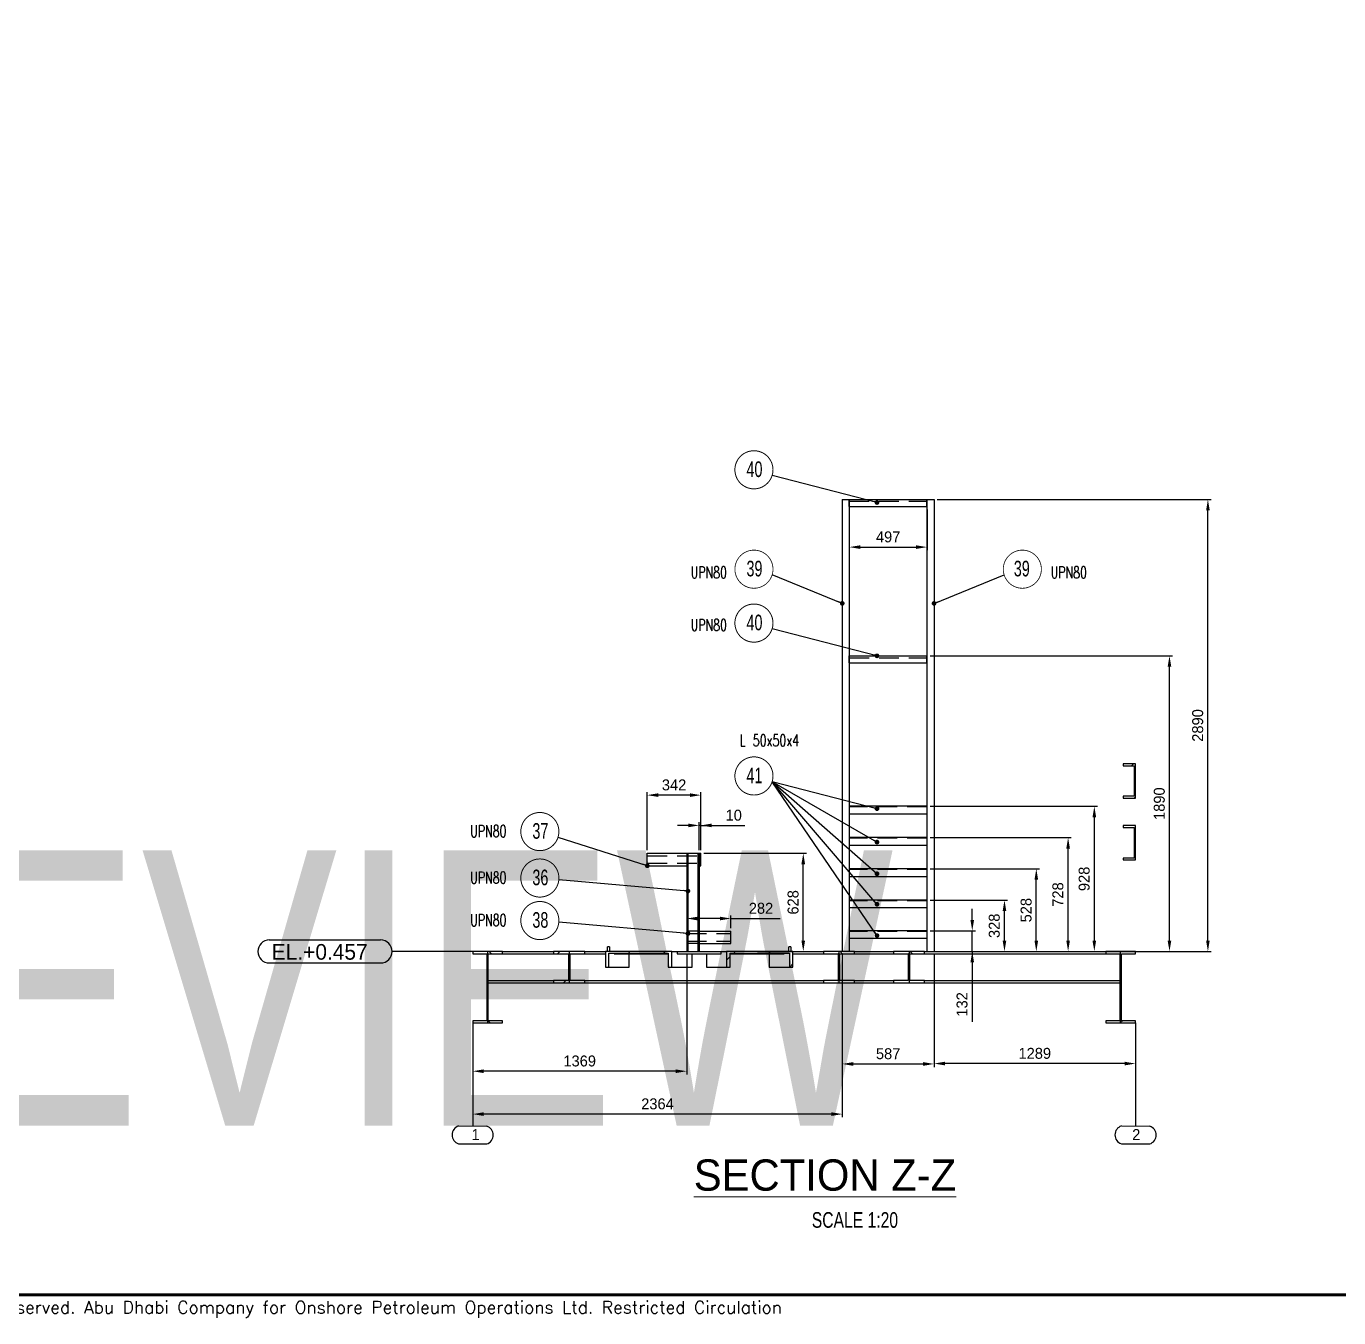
# Model space of a CAD drawing. Header units: millimetres. Extents: x 0 to 16187, y -20471 to 6290.
# Drawn here: x 3170.9 to 3590.7, y 3874.1 to 4286.9 of the extents above; entities that cross this region are included whole.
import ezdxf
from ezdxf.enums import TextEntityAlignment as Align

# ---------------------------------------------------------------- set-up
doc = ezdxf.new("R2018")
doc.units = ezdxf.units.MM
doc.header["$PDSIZE"] = -1
doc.linetypes.add('DASHED2', pattern=[9.525, 6.35, -3.175])
doc.linetypes.add('HIDDEN', pattern=[9.525, 6.35, -3.175])
doc.layers.add('BORDER1', color=3, linetype='Continuous')
doc.layers.add('BORDER2', color=7, linetype='Continuous')
doc.styles.add('MtXpl_txt_shx', font='txt.shx', dxfattribs={"height": 0.2})
doc.styles.add('ROMANC', font='ROMANC', dxfattribs={"height": 5})
doc.styles.add('ROMAND-1', font='ic-romand.shx')
doc.styles.add('ROMANS', font='ROMANS.shx', dxfattribs={"width": 0.8})
doc.styles.add('ROMANT', font='ROMANT', dxfattribs={"height": 4})
doc.styles.add('SLDTEXTSTYLE0', font='TXT', dxfattribs={"width": 0.75})
doc.styles.add('SLDTEXTSTYLE2', font='TXT', dxfattribs={"width": 0.686449})
doc.dimstyles.new('AM_ISO', dxfattribs={"dimtxt": 3.5, "dimasz": 3.5, "dimexe": 1, "dimexo": 1, "dimgap": 1.5, "dimtad": 1, "dimdsep": 46, "dimtxsty": 'Standard', "dimcen": 0, "dimclrd": 1, "dimclre": 1, "dimclrt": 1, "dimadec": 0, "dimazin": 2, "dimtp": 0.1, "dimtm": 0.1, "dimtfac": 0.71, "dimtdec": 3, "dimtmove": 0, "dimatfit": 3, "dimfxl": 1, "dimlwd": -1, "dimlwe": -1, "dimarcsym": 1})
doc.dimstyles.new('AM_ISO$7', dxfattribs={"dimtxt": 3.5, "dimasz": 3.5, "dimexe": 1, "dimexo": 1, "dimgap": 1.5, "dimtad": 1, "dimtoh": 1, "dimdsep": 46, "dimtxsty": 'Standard', "dimcen": 0, "dimclrd": 1, "dimclre": 1, "dimclrt": 1, "dimadec": 0, "dimazin": 2, "dimtp": 0.1, "dimtm": 0.1, "dimtfac": 0.71, "dimtdec": 3, "dimtmove": 0, "dimatfit": 3, "dimfxl": 1, "dimlwd": -1, "dimlwe": -1, "dimarcsym": 1})
pattern_1 = [(45, (2460.268, 213.78), (-5.61266, 5.61266), [])]
pattern_2 = [(135, (2460.268, 213.78), (-5.61266, -5.61266), [])]

# ---------------------------------------------------------------- blocks, each defined once
blk = doc.blocks.new('*D2336')
at = {"color": 1, "linetype": 'ByBlock'}
for p, q in [((3387.64, 4022.59), (3420.42, 4022.59)), ((3419.42, 3994.69), (3419.42, 4019.09)), ((3404.78, 3991.19), (3420.42, 3991.19))]:
    blk.add_line(p, q, dxfattribs=at)
at = {"color": 1}
for points in [[(3420, 4019.09), (3418.83, 4019.09), (3419.42, 4022.59)], [(3418.83, 3994.69), (3420, 3994.69), (3419.42, 3991.19)]]:
    blk.add_solid(points, dxfattribs=at)
at = {"layer": 'Defpoints', "color": 0}
for p in [(3386.64, 4022.59), (3419.42, 4022.59), (3403.78, 3991.19)]:
    blk.add_point(p, dxfattribs=at)
at = {"color": 1, "insert": (3416.17, 4006.89), "char_height": 3.5, "attachment_point": 5, "rotation": 90}
blk.add_mtext('628', dxfattribs=at)
blk = doc.blocks.new('*D2337')
at = {"color": 1, "linetype": 'ByBlock'}
for p, q in [((3369.54, 4023.59), (3369.54, 4042.16)), ((3383.14, 4041.16), (3373.04, 4041.16)), ((3386.64, 4023.59), (3386.64, 4042.16))]:
    blk.add_line(p, q, dxfattribs=at)
at = {"color": 1}
for points in [[(3373.04, 4041.75), (3373.04, 4040.58), (3369.54, 4041.16)], [(3383.14, 4040.58), (3383.14, 4041.75), (3386.64, 4041.16)]]:
    blk.add_solid(points, dxfattribs=at)
at = {"layer": 'Defpoints', "color": 0}
for p in [(3369.54, 4041.16), (3369.54, 4022.59), (3386.64, 4022.59)]:
    blk.add_point(p, dxfattribs=at)
at = {"color": 1, "insert": (3378.09, 4044.41), "char_height": 3.5, "attachment_point": 5}
blk.add_mtext('342', dxfattribs=at)
blk = doc.blocks.new('*D2338')
at = {"color": 1, "linetype": 'ByBlock'}
for p, q in [((3382.64, 4031.48), (3379.14, 4031.48)), ((3386.14, 4023.59), (3386.14, 4032.48)), ((3386.64, 4031.48), (3386.14, 4031.48)), ((3386.64, 4023.59), (3386.64, 4032.48)), ((3386.64, 4031.48), (3400.72, 4031.48)), ((3390.14, 4031.48), (3393.64, 4031.48))]:
    blk.add_line(p, q, dxfattribs=at)
at = {"color": 1}
for points in [[(3382.64, 4030.9), (3382.64, 4032.07), (3386.14, 4031.48)], [(3390.14, 4032.07), (3390.14, 4030.9), (3386.64, 4031.48)]]:
    blk.add_solid(points, dxfattribs=at)
at = {"layer": 'Defpoints', "color": 0}
for p in [(3386.14, 4031.48), (3386.14, 4022.59), (3386.64, 4022.59)]:
    blk.add_point(p, dxfattribs=at)
at = {"color": 1, "insert": (3397.18, 4034.73), "char_height": 3.5, "attachment_point": 5}
blk.add_mtext('10', dxfattribs=at)
blk = doc.blocks.new('*D2339')
at = {"color": 1, "linetype": 'ByBlock'}
for p, q in [((3382.14, 4002.72), (3382.14, 4002.72)), ((3392.74, 4001.72), (3385.64, 4001.72)), ((3396.24, 3998.69), (3396.24, 4002.72)), ((3396.24, 4001.72), (3412.07, 4001.72))]:
    blk.add_line(p, q, dxfattribs=at)
at = {"color": 1}
for points in [[(3385.64, 4002.3), (3385.64, 4001.13), (3382.14, 4001.72)], [(3392.74, 4001.13), (3392.74, 4002.3), (3396.24, 4001.72)]]:
    blk.add_solid(points, dxfattribs=at)
at = {"layer": 'Defpoints', "color": 0}
for p in [(3382.14, 4001.72), (3382.14, 4001.72), (3396.24, 3997.69)]:
    blk.add_point(p, dxfattribs=at)
at = {"color": 1, "insert": (3405.9, 4004.97), "char_height": 3.5, "attachment_point": 5}
blk.add_mtext('282', dxfattribs=at)
blk = doc.blocks.new('*D2341')
at = {"color": 1, "linetype": 'ByBlock'}
for p, q in [((3462.24, 4135.69), (3549.83, 4135.69)), ((3548.83, 3994.69), (3548.83, 4132.19)), ((3526.69, 3991.19), (3549.83, 3991.19))]:
    blk.add_line(p, q, dxfattribs=at)
at = {"color": 1}
for points in [[(3549.41, 4132.19), (3548.25, 4132.19), (3548.83, 4135.69)], [(3548.25, 3994.69), (3549.41, 3994.69), (3548.83, 3991.19)]]:
    blk.add_solid(points, dxfattribs=at)
at = {"layer": 'Defpoints', "color": 0}
for p in [(3461.24, 4135.69), (3548.83, 4135.69), (3525.69, 3991.19)]:
    blk.add_point(p, dxfattribs=at)
at = {"color": 1, "insert": (3545.58, 4063.44), "char_height": 3.5, "attachment_point": 5, "rotation": 90}
blk.add_mtext('2890', dxfattribs=at)
blk = doc.blocks.new('*D2342')
at = {"color": 1, "linetype": 'ByBlock'}
for p, q in [((3382.14, 3990.19), (3382.14, 3951.91)), ((3313.69, 3967.34), (3313.69, 3951.91)), ((3378.64, 3952.91), (3317.19, 3952.91))]:
    blk.add_line(p, q, dxfattribs=at)
at = {"color": 1}
for points in [[(3317.19, 3953.49), (3317.19, 3952.33), (3313.69, 3952.91)], [(3378.64, 3952.33), (3378.64, 3953.49), (3382.14, 3952.91)]]:
    blk.add_solid(points, dxfattribs=at)
at = {"layer": 'Defpoints', "color": 0}
for p in [(3382.14, 3991.19), (3313.69, 3968.34), (3313.69, 3952.91)]:
    blk.add_point(p, dxfattribs=at)
at = {"color": 1, "insert": (3347.91, 3956.16), "char_height": 3.5, "attachment_point": 5}
blk.add_mtext('1369', dxfattribs=at)
blk = doc.blocks.new('*D2343')
at = {"color": 1, "linetype": 'ByBlock'}
for p, q in [((3461.24, 3990.19), (3461.24, 3954.35)), ((3525.69, 3967.34), (3525.69, 3954.35)), ((3522.19, 3955.35), (3464.74, 3955.35))]:
    blk.add_line(p, q, dxfattribs=at)
at = {"color": 1}
for points in [[(3464.74, 3955.94), (3464.74, 3954.77), (3461.24, 3955.35)], [(3522.19, 3954.77), (3522.19, 3955.94), (3525.69, 3955.35)]]:
    blk.add_solid(points, dxfattribs=at)
at = {"layer": 'Defpoints', "color": 0}
for p in [(3461.24, 3991.19), (3525.69, 3968.34), (3461.24, 3955.35)]:
    blk.add_point(p, dxfattribs=at)
at = {"color": 1, "insert": (3493.46, 3958.6), "char_height": 3.5, "attachment_point": 5}
blk.add_mtext('1289', dxfattribs=at)
blk = doc.blocks.new('*D2344')
at = {"color": 1, "linetype": 'ByBlock'}
for p, q in [((3431.89, 3990.19), (3431.89, 3954.23)), ((3461.24, 3990.19), (3461.24, 3954.23)), ((3435.39, 3955.23), (3457.74, 3955.23))]:
    blk.add_line(p, q, dxfattribs=at)
at = {"color": 1}
for points in [[(3435.39, 3955.81), (3435.39, 3954.64), (3431.89, 3955.23)], [(3457.74, 3954.64), (3457.74, 3955.81), (3461.24, 3955.23)]]:
    blk.add_solid(points, dxfattribs=at)
at = {"layer": 'Defpoints', "color": 0}
for p in [(3431.89, 3991.19), (3461.24, 3991.19), (3461.24, 3955.23)]:
    blk.add_point(p, dxfattribs=at)
at = {"color": 1, "insert": (3446.56, 3958.48), "char_height": 3.5, "attachment_point": 5}
blk.add_mtext('587', dxfattribs=at)
blk = doc.blocks.new('*D2347')
at = {"color": 1, "linetype": 'ByBlock'}
for p, q in [((3434.14, 4132.44), (3434.14, 4119.44)), ((3458.99, 4132.44), (3458.99, 4119.44)), ((3437.64, 4120.44), (3455.49, 4120.44))]:
    blk.add_line(p, q, dxfattribs=at)
at = {"color": 1}
for points in [[(3437.64, 4121.02), (3437.64, 4119.86), (3434.14, 4120.44)], [(3455.49, 4119.86), (3455.49, 4121.02), (3458.99, 4120.44)]]:
    blk.add_solid(points, dxfattribs=at)
at = {"layer": 'Defpoints', "color": 0}
for p in [(3434.14, 4133.44), (3458.99, 4133.44), (3458.99, 4120.44)]:
    blk.add_point(p, dxfattribs=at)
at = {"color": 1, "insert": (3446.56, 4123.69), "char_height": 3.5, "attachment_point": 5}
blk.add_mtext('497', dxfattribs=at)
blk = doc.blocks.new('*D2348')
at = {"color": 1, "linetype": 'ByBlock'}
for p, q in [((3473.46, 4001.29), (3473.46, 4004.79)), ((3459.99, 3997.79), (3474.46, 3997.79)), ((3473.46, 3991.19), (3473.46, 3997.79)), ((3462.24, 3991.19), (3474.46, 3991.19)), ((3473.46, 3991.19), (3473.46, 3968.69)), ((3473.46, 3987.69), (3473.46, 3984.19))]:
    blk.add_line(p, q, dxfattribs=at)
at = {"color": 1}
for points in [[(3472.88, 4001.29), (3474.05, 4001.29), (3473.46, 3997.79)], [(3474.05, 3987.69), (3472.88, 3987.69), (3473.46, 3991.19)]]:
    blk.add_solid(points, dxfattribs=at)
at = {"layer": 'Defpoints', "color": 0}
for p in [(3458.99, 3997.79), (3473.46, 3997.79), (3461.24, 3991.19)]:
    blk.add_point(p, dxfattribs=at)
at = {"color": 1, "insert": (3470.21, 3974.27), "char_height": 3.5, "attachment_point": 5, "rotation": 90}
blk.add_mtext('132', dxfattribs=at)
blk = doc.blocks.new('*D2349')
at = {"color": 1, "linetype": 'ByBlock'}
for p, q in [((3459.99, 4007.59), (3484.77, 4007.59)), ((3483.77, 3994.69), (3483.77, 4004.09)), ((3459.99, 3991.19), (3484.77, 3991.19))]:
    blk.add_line(p, q, dxfattribs=at)
at = {"color": 1}
for points in [[(3484.36, 4004.09), (3483.19, 4004.09), (3483.77, 4007.59)], [(3483.19, 3994.69), (3484.36, 3994.69), (3483.77, 3991.19)]]:
    blk.add_solid(points, dxfattribs=at)
at = {"layer": 'Defpoints', "color": 0}
for p in [(3458.99, 4007.59), (3483.77, 4007.59), (3458.99, 3991.19)]:
    blk.add_point(p, dxfattribs=at)
at = {"color": 1, "insert": (3480.52, 3999.39), "char_height": 3.5, "attachment_point": 5, "rotation": 90}
blk.add_mtext('328', dxfattribs=at)
blk = doc.blocks.new('*D2350')
at = {"color": 1, "linetype": 'ByBlock'}
for p, q in [((3459.99, 4017.59), (3494.95, 4017.59)), ((3493.95, 3994.69), (3493.95, 4014.09)), ((3459.99, 3991.19), (3494.95, 3991.19))]:
    blk.add_line(p, q, dxfattribs=at)
at = {"color": 1}
for points in [[(3494.53, 4014.09), (3493.36, 4014.09), (3493.95, 4017.59)], [(3493.36, 3994.69), (3494.53, 3994.69), (3493.95, 3991.19)]]:
    blk.add_solid(points, dxfattribs=at)
at = {"layer": 'Defpoints', "color": 0}
for p in [(3458.99, 4017.59), (3493.95, 4017.59), (3458.99, 3991.19)]:
    blk.add_point(p, dxfattribs=at)
at = {"color": 1, "insert": (3490.7, 4004.39), "char_height": 3.5, "attachment_point": 5, "rotation": 90}
blk.add_mtext('528', dxfattribs=at)
blk = doc.blocks.new('*D2351')
at = {"color": 1, "linetype": 'ByBlock'}
for p, q in [((3459.99, 4027.59), (3505.12, 4027.59)), ((3504.12, 3994.69), (3504.12, 4024.09)), ((3459.99, 3991.19), (3505.12, 3991.19))]:
    blk.add_line(p, q, dxfattribs=at)
at = {"color": 1}
for points in [[(3504.7, 4024.09), (3503.54, 4024.09), (3504.12, 4027.59)], [(3503.54, 3994.69), (3504.7, 3994.69), (3504.12, 3991.19)]]:
    blk.add_solid(points, dxfattribs=at)
at = {"layer": 'Defpoints', "color": 0}
for p in [(3458.99, 4027.59), (3504.12, 4027.59), (3458.99, 3991.19)]:
    blk.add_point(p, dxfattribs=at)
at = {"color": 1, "insert": (3500.87, 4009.39), "char_height": 3.5, "attachment_point": 5, "rotation": 90}
blk.add_mtext('728', dxfattribs=at)
blk = doc.blocks.new('*D2352')
at = {"color": 1, "linetype": 'ByBlock'}
for p, q in [((3459.99, 4037.59), (3513.51, 4037.59)), ((3512.51, 3994.69), (3512.51, 4034.09)), ((3512.17, 3991.19), (3513.51, 3991.19))]:
    blk.add_line(p, q, dxfattribs=at)
at = {"color": 1}
for points in [[(3513.09, 4034.09), (3511.92, 4034.09), (3512.51, 4037.59)], [(3511.92, 3994.69), (3513.09, 3994.69), (3512.51, 3991.19)]]:
    blk.add_solid(points, dxfattribs=at)
at = {"layer": 'Defpoints', "color": 0}
for p in [(3458.99, 4037.59), (3512.51, 4037.59), (3511.17, 3991.19)]:
    blk.add_point(p, dxfattribs=at)
at = {"color": 1, "insert": (3509.26, 4014.39), "char_height": 3.5, "attachment_point": 5, "rotation": 90}
blk.add_mtext('928', dxfattribs=at)
blk = doc.blocks.new('*D2378')
at = {"color": 1, "linetype": 'ByBlock'}
for p, q in [((3431.89, 3990.19), (3431.89, 3938.2)), ((3313.69, 3967.34), (3313.69, 3938.2)), ((3428.39, 3939.2), (3317.19, 3939.2))]:
    blk.add_line(p, q, dxfattribs=at)
at = {"color": 1}
for points in [[(3317.19, 3939.79), (3317.19, 3938.62), (3313.69, 3939.2)], [(3428.39, 3938.62), (3428.39, 3939.79), (3431.89, 3939.2)]]:
    blk.add_solid(points, dxfattribs=at)
at = {"layer": 'Defpoints', "color": 0}
for p in [(3431.89, 3991.19), (3313.69, 3968.34), (3313.69, 3939.2)]:
    blk.add_point(p, dxfattribs=at)
at = {"color": 1, "insert": (3372.79, 3942.45), "char_height": 3.5, "attachment_point": 5}
blk.add_mtext('2364', dxfattribs=at)
blk = doc.blocks.new('*D2380')
at = {"color": 1, "linetype": 'ByBlock'}
for p, q in [((3459.99, 4085.69), (3537.55, 4085.69)), ((3536.55, 3994.69), (3536.55, 4082.19)), ((3462.24, 3991.19), (3537.55, 3991.19))]:
    blk.add_line(p, q, dxfattribs=at)
at = {"color": 1}
for points in [[(3537.13, 4082.19), (3535.96, 4082.19), (3536.55, 4085.69)], [(3535.96, 3994.69), (3537.13, 3994.69), (3536.55, 3991.19)]]:
    blk.add_solid(points, dxfattribs=at)
at = {"layer": 'Defpoints', "color": 0}
for p in [(3458.99, 4085.69), (3536.55, 4085.69), (3461.24, 3991.19)]:
    blk.add_point(p, dxfattribs=at)
at = {"color": 1, "insert": (3533.3, 4038.44), "char_height": 3.5, "attachment_point": 5, "rotation": 90}
blk.add_mtext('1890', dxfattribs=at)
blk = doc.blocks.new('A$7E931815294F9')
at = {"color": 1}
blk.add_line((13.2, 77.36), (13.2, 11.43), dxfattribs=at)
at = {"color": 1, "ltscale": 0.2}
blk.add_line((4.15, 11.48), (22.25, 11.39), dxfattribs=at)
at = {"color": 1, "linetype": 'Continuous', "lineweight": 25}
blk.add_line((4.14, 0.09), (22.29, 0.01), dxfattribs=at)
at = {"color": 1, "ltscale": 0.2}
for centre, radius, start, end in [((5.98, 5.79), 5.98, 107.86898, 252.02455), ((20.4, 5.69), 5.99, 287.96509, 71.9697)]:
    blk.add_arc(centre, radius, start, end, dxfattribs=at)
at = {"color": 1, "linetype": 'Continuous', "lineweight": 25}
blk.add_text('1', height=7, rotation=359.95368, dxfattribs=at).set_placement((12.44, 2.5))
blk = doc.blocks.new('A$7E9318152A351E9')
at = {"color": 1}
blk.add_line((13.2, 77.36), (13.2, 11.43), dxfattribs=at)
at = {"color": 1, "ltscale": 0.2}
blk.add_line((4.15, 11.48), (22.25, 11.39), dxfattribs=at)
at = {"color": 1, "linetype": 'Continuous', "lineweight": 25}
blk.add_line((4.14, 0.09), (22.29, 0.01), dxfattribs=at)
at = {"color": 1, "ltscale": 0.2}
for centre, radius, start, end in [((5.98, 5.79), 5.98, 107.86898, 252.02455), ((20.4, 5.69), 5.99, 287.96509, 71.9697)]:
    blk.add_arc(centre, radius, start, end, dxfattribs=at)
at = {"color": 1, "linetype": 'Continuous', "lineweight": 25}
blk.add_text('2', height=7, rotation=359.95368, dxfattribs=at).set_placement((11.06, 2.5))
blk = doc.blocks.new('A$7E9319C323A31A')
at = {"color": 7, "linetype": 'Continuous', "lineweight": 25}
for p, q in [((3.67, 7.35), (39.25, 7.35)), ((3.67, 0), (39.25, 0))]:
    blk.add_line(p, q, dxfattribs=at)
blk.add_line((68.71, 3.67), (42.92, 3.67))
for centre, start, end in [((3.67, 3.67), 90, 270), ((39.25, 3.67), 270, 90)]:
    blk.add_arc(centre, 3.67, start, end, dxfattribs=at)
blk.add_text('EL.+0.457', height=5, dxfattribs=at).set_placement((4.45, 1.05))
blk = doc.blocks.new('*U609')
at = {"layer": 'BORDER1', "color": 154, "true_color": 0x1859a9, "const_width": 1}
blk.add_lwpolyline([(1.81, 811), (1144, 811), (1144, 0), (0, 0), (0, 811)], close=True, dxfattribs=at)
at = {"layer": 'BORDER2', "color": 154, "true_color": 0x1859a9, "style": 'ROMANS'}
blk.add_text('2017 ADNOC Onshore . All rights reserved. Abu Dhabi Company for Onshore Petroleum Operations Ltd. Restricted Circulation', height=4, dxfattribs=at).set_placement((489.5, -2), align=Align.TOP_CENTER)
at = {"layer": 'BORDER2', "flags": 8}
for tag, height, style, p in [('REV-A', 3.24, 'ROMANS', (986.93, 140.25)), ('RE-A', 8.06, 'ROMANT', (1084.63, 7.17))]:
    blk.add_attdef(tag, text='', height=height, dxfattribs=dict(at, style=style)).set_placement(p, align=Align.CENTER)
at = {"layer": 'BORDER2', "style": 'ROMANS', "width": 3.830216}
blk.add_attdef('DATE-A', text='', height=3.24, dxfattribs=at).set_placement((995.51, 140.25), (1008.51, 140.25), align=Align.FIT)
at = {"layer": 'BORDER2'}
for tag, height, style, p in [('DRN-A', 3.24, 'ROMANS', (1018.38, 140.25)), ('CHD-A', 3.24, 'ROMANS', (1032.35, 140.25)), ('APD-A', 3.24, 'ROMANS', (1046.64, 140.25)), ('CONS_CONT_VEND', 4.2, 'ROMANC', (1061.39, 72.83))]:
    blk.add_attdef(tag, text='', height=height, dxfattribs=dict(at, style=style)).set_placement(p, align=Align.CENTER)
at = {"layer": 'BORDER2', "style": 'ROMANS', "width": 0.8}
for tag, p, height in [('1:X', (997.23, 122.55), 3.5), ('LOC', (1042.74, 122.55), 3.5), ('PROJ_NO', (1118.64, 122.55), 3.5), ('CONS_DRG_NO', (1011, 63), 3)]:
    blk.add_attdef(tag, p, '', height=height, dxfattribs=at)
at = {"layer": 'BORDER2', "lineweight": 30, "width": 0.8, "flags": 104}
blk.add_attdef('COMMENTS-A', text='', height=2.2, dxfattribs=at).set_placement((1055.21, 142.07), align=Align.MIDDLE_LEFT)
at = {"layer": 'BORDER2', "style": 'ROMANS', "width": 0.8}
for tag, p in [('PROJECT_TITLE_1', (1061.07, 55.35)), ('PROJECT_TITLE_2', (1061.07, 49.3))]:
    blk.add_attdef(tag, text='', height=3.5, dxfattribs=at).set_placement(p, align=Align.MIDDLE)
at = {"layer": 'BORDER2', "style": 'ROMANT', "width": 0.8}
for tag, p in [('DRG_TITLE_1', (1061.07, 36.31)), ('DRG_TITLE_2', (1061.07, 28.31)), ('DRG_TITLE_3', (1061.07, 20.31))]:
    blk.add_attdef(tag, text='', height=5, dxfattribs=at).set_placement(p, align=Align.CENTER)
at = {"layer": 'BORDER2', "style": 'ROMANT'}
for tag, p in [('AR', (995, 7.17)), ('PA', (1011.74, 7.17)), ('DC', (1028.45, 7.17)), ('TS', (1120.84, 7.17))]:
    blk.add_attdef(tag, p, '', height=8.06, dxfattribs=at)
for tag, p in [('SRNO', (1074.7, 7.17)), ('SH', (1115.8, 7.18))]:
    blk.add_attdef(tag, text='', height=8.06, dxfattribs=at).set_placement(p, align=Align.RIGHT)
at = {"layer": 'BORDER2', "style": 'ROMANS', "flags": 2}
blk.add_attdef('TB_VERSION', text='', height=2, dxfattribs=at).set_placement((1, -1), align=Align.TOP_LEFT)

msp = doc.modelspace()

# ---------------------------------------------------------------- hatches: boundary and pattern name
at = {"linetype": 'Continuous', "lineweight": 18}
h = msp.add_hatch(dxfattribs=at)
h.set_pattern_fill('ANSI31', scale=2.5, style=0)
h.set_pattern_definition(pattern_1)
h.paths.add_polyline_path([(3521.68558, 4051.18991), (3521.68558, 4050.56491), (3525.23558, 4050.56491), (3525.23558, 4040.81491), (3521.68558, 4040.81491), (3521.68558, 4040.18991), (3525.68558, 4040.18991), (3525.68558, 4051.18991)], flags=0)
h = msp.add_hatch(dxfattribs=at)
h.set_pattern_fill('ANSI31', scale=2.5, style=0)
h.set_pattern_definition(pattern_1)
h.paths.add_polyline_path([(3525.68558, 4031.43991), (3521.68558, 4031.43991), (3521.68558, 4030.81491), (3525.23558, 4030.81491), (3525.23558, 4021.06491), (3521.68558, 4021.06491), (3521.68558, 4020.43991), (3525.68558, 4020.43991)], flags=0)
h = msp.add_hatch(dxfattribs=at)
h.set_pattern_fill('ANSI31', scale=2.5, style=0)
h.set_pattern_definition(pattern_1)
h.paths.add_polyline_path([(3318.22058, 3969.06491), (3313.68558, 3969.06491), (3313.68558, 3968.33991), (3318.44558, 3968.33991), (3318.44558, 3991.18991), (3313.68558, 3991.18991), (3313.68558, 3990.46491), (3318.22058, 3990.46491)], flags=0)
h = msp.add_hatch(dxfattribs=at)
h.set_pattern_fill('ANSI31', scale=2.5, angle=90, style=0)
h.set_pattern_definition(pattern_2)
h.paths.add_polyline_path([(3318.67058, 3990.46491), (3323.20558, 3990.46491), (3323.20558, 3991.18991), (3318.44558, 3991.18991), (3318.44558, 3968.33991), (3323.20558, 3968.33991), (3323.20558, 3969.06491), (3318.67058, 3969.06491)], flags=0)
h = msp.add_hatch(dxfattribs=at)
h.set_pattern_fill('ANSI31', scale=2.5, style=0)
h.set_pattern_definition(pattern_1)
h.paths.add_polyline_path([(3339.58558, 3991.18991), (3339.58558, 3990.43991), (3344.36058, 3990.43991), (3344.36058, 3981.93991), (3339.58558, 3981.93991), (3339.58558, 3981.18991), (3344.58558, 3981.18991), (3344.58558, 3991.18991)], flags=0)
h = msp.add_hatch(dxfattribs=at)
h.set_pattern_fill('ANSI31', scale=2.5, angle=90, style=0)
h.set_pattern_definition(pattern_2)
h.paths.add_polyline_path([(3344.58558, 3991.18991), (3344.58558, 3981.18991), (3349.58558, 3981.18991), (3349.58558, 3981.93991), (3344.81058, 3981.93991), (3344.81058, 3990.43991), (3349.58558, 3990.43991), (3349.58558, 3991.18991)], flags=0)
h = msp.add_hatch(dxfattribs=at)
h.set_pattern_fill('ANSI31', scale=2.5, style=0)
h.set_pattern_definition(pattern_1)
h.paths.add_polyline_path([(3377.35798, 3991.18991), (3356.14477, 3991.18991), (3356.14477, 3986.18991), (3357.27614, 3986.18991), (3357.27614, 3990.68991), (3376.22661, 3990.68991), (3376.22661, 3986.18991), (3377.35798, 3986.18991)], flags=0)
h = msp.add_hatch(dxfattribs=at)
h.set_pattern_fill('ANSI31', scale=2.5, style=0)
h.set_pattern_definition(pattern_1)
h.paths.add_polyline_path([(3414.99502, 3986.18991), (3416.12639, 3986.18991), (3416.12639, 3991.18991), (3394.91319, 3991.18991), (3394.91319, 3986.18991), (3396.04456, 3986.18991), (3396.04456, 3990.68991), (3414.99502, 3990.68991)], flags=0)
h = msp.add_hatch(dxfattribs=at)
h.set_pattern_fill('ANSI31', scale=2.5, style=0)
h.set_pattern_definition(pattern_1)
h.paths.add_polyline_path([(3425.83558, 3991.18991), (3425.83558, 3990.43991), (3430.61058, 3990.43991), (3430.61058, 3981.93991), (3425.83558, 3981.93991), (3425.83558, 3981.18991), (3430.83558, 3981.18991), (3430.83558, 3991.18991)], flags=0)
h = msp.add_hatch(dxfattribs=at)
h.set_pattern_fill('ANSI31', scale=2.5, angle=90, style=0)
h.set_pattern_definition(pattern_2)
h.paths.add_polyline_path([(3430.83558, 3991.18991), (3430.83558, 3981.18991), (3435.83558, 3981.18991), (3435.83558, 3981.93991), (3431.06058, 3981.93991), (3431.06058, 3990.43991), (3435.83558, 3990.43991), (3435.83558, 3991.18991)], flags=0)
h = msp.add_hatch(dxfattribs=at)
h.set_pattern_fill('ANSI31', scale=2.5, style=0)
h.set_pattern_definition(pattern_1)
h.paths.add_polyline_path([(3448.23558, 3991.18991), (3448.23558, 3990.43991), (3453.01058, 3990.43991), (3453.01058, 3981.93991), (3448.23558, 3981.93991), (3448.23558, 3981.18991), (3453.23558, 3981.18991), (3453.23558, 3991.18991)], flags=0)
h = msp.add_hatch(dxfattribs=at)
h.set_pattern_fill('ANSI31', scale=2.5, angle=90, style=0)
h.set_pattern_definition(pattern_2)
h.paths.add_polyline_path([(3453.23558, 3991.18991), (3453.23558, 3981.18991), (3458.23558, 3981.18991), (3458.23558, 3981.93991), (3453.46058, 3981.93991), (3453.46058, 3990.43991), (3458.23558, 3990.43991), (3458.23558, 3991.18991)], flags=0)
h = msp.add_hatch(dxfattribs=at)
h.set_pattern_fill('ANSI31', scale=2.5, angle=90, style=0)
h.set_pattern_definition(pattern_2)
h.paths.add_polyline_path([(3520.92558, 3991.18991), (3516.16558, 3991.18991), (3516.16558, 3990.46491), (3520.70058, 3990.46491), (3520.70058, 3969.06491), (3516.16558, 3969.06491), (3516.16558, 3968.33991), (3520.92558, 3968.33991)], flags=0)
h = msp.add_hatch(dxfattribs=at)
h.set_pattern_fill('ANSI31', scale=2.5, style=0)
h.set_pattern_definition(pattern_1)
h.paths.add_polyline_path([(3520.92558, 3968.33991), (3525.68558, 3968.33991), (3525.68558, 3969.06491), (3521.15058, 3969.06491), (3521.15058, 3990.46491), (3525.68558, 3990.46491), (3525.68558, 3991.18991), (3520.92558, 3991.18991)], flags=0)

# ---------------------------------------------------------------- linework, layer by layer
at = {"color": 7, "linetype": 'Continuous', "lineweight": 25}
for p, q in [((3431.88558, 4135.68991), (3431.88558, 3991.18991)), ((3431.88558, 4135.68991), (3434.13558, 4135.68991)), ((3434.13558, 4135.68991), (3458.98558, 4135.68991)), ((3434.13558, 4133.43991), (3434.13558, 4135.68991)), ((3434.13558, 4135.68991), (3434.13558, 3991.18991)), ((3458.98558, 4133.43991), (3458.98558, 4135.68991)), ((3458.98558, 4135.68991), (3458.98558, 3991.18991)), ((3458.98558, 4135.68991), (3461.23558, 4135.68991)), ((3461.23558, 4135.68991), (3461.23558, 3991.18991)), ((3434.13558, 4133.43991), (3458.98558, 4133.43991)), ((3434.13558, 4085.68991), (3458.98558, 4085.68991)), ((3434.13558, 4083.43991), (3434.13558, 4085.68991)), ((3458.98558, 4083.43991), (3458.98558, 4085.68991)), ((3434.13558, 4083.43991), (3458.98558, 4083.43991)), ((3521.68558, 4051.18991), (3521.68558, 4050.56491)), ((3525.68558, 4051.18991), (3521.68558, 4051.18991)), ((3525.68558, 4040.18991), (3525.68558, 4051.18991)), ((3521.68558, 4050.56491), (3525.23558, 4050.56491)), ((3525.23558, 4050.56491), (3525.23558, 4040.81491)), ((3521.68558, 4040.81491), (3521.68558, 4040.18991)), ((3525.23558, 4040.81491), (3521.68558, 4040.81491)), ((3521.68558, 4040.18991), (3525.68558, 4040.18991)), ((3458.98558, 4037.58991), (3434.13558, 4037.58991)), ((3434.13558, 4037.58991), (3434.13558, 4035.08991)), ((3458.98558, 4035.08991), (3434.13558, 4035.08991)), ((3458.98558, 4037.58991), (3458.98558, 4035.08991)), ((3525.68558, 4031.43991), (3521.68558, 4031.43991)), ((3521.68558, 4031.43991), (3521.68558, 4030.81491)), ((3521.68558, 4030.81491), (3525.23558, 4030.81491)), ((3525.23558, 4030.81491), (3525.23558, 4021.06491)), ((3525.68558, 4020.43991), (3525.68558, 4031.43991)), ((3458.98558, 4027.58991), (3434.13558, 4027.58991)), ((3434.13558, 4027.58991), (3434.13558, 4025.08991)), ((3458.98558, 4027.58991), (3458.98558, 4025.08991)), ((3369.53558, 4022.58991), (3382.13558, 4022.58991)), ((3369.53558, 4018.58991), (3369.53558, 4022.58991)), ((3382.13558, 4022.58991), (3382.13558, 3991.18991)), ((3382.13558, 4022.58991), (3382.53558, 4022.58991)), ((3382.53558, 4022.58991), (3382.53558, 3991.18991)), ((3382.53558, 4022.58991), (3385.73558, 4022.58991)), ((3385.73558, 4022.58991), (3385.73558, 3991.18991)), ((3385.73558, 4022.58991), (3386.13558, 4022.58991)), ((3386.13558, 4022.58991), (3386.63558, 4022.58991)), ((3386.13558, 4022.58991), (3386.13558, 3991.18991)), ((3386.63558, 4018.58991), (3386.63558, 4022.58991)), ((3458.98558, 4025.08991), (3434.13558, 4025.08991)), ((3369.53558, 4018.58991), (3382.13558, 4018.58991)), ((3386.13558, 4018.58991), (3386.63558, 4018.58991)), ((3434.13558, 4017.58991), (3434.13558, 4015.08991)), ((3458.98558, 4017.58991), (3434.13558, 4017.58991)), ((3458.98558, 4017.58991), (3458.98558, 4015.08991)), ((3525.23558, 4021.06491), (3521.68558, 4021.06491)), ((3521.68558, 4021.06491), (3521.68558, 4020.43991)), ((3521.68558, 4020.43991), (3525.68558, 4020.43991)), ((3458.98558, 4015.08991), (3434.13558, 4015.08991)), ((3434.13558, 4007.58991), (3434.13558, 4005.08991)), ((3458.98558, 4007.58991), (3434.13558, 4007.58991)), ((3458.98558, 4005.08991), (3434.13558, 4005.08991)), ((3458.98558, 4007.58991), (3458.98558, 4005.08991)), ((3386.13558, 3997.68991), (3396.23558, 3997.68991)), ((3396.23558, 3993.68991), (3396.23558, 3997.68991)), ((3458.98558, 3997.78991), (3434.13558, 3997.78991)), ((3434.13558, 3997.78991), (3434.13558, 3995.28991)), ((3458.98558, 3997.78991), (3458.98558, 3995.28991)), ((3356.85188, 3991.18991), (3356.85188, 3992.68991)), ((3357.45142, 3992.68991), (3356.85188, 3992.68991)), ((3357.45142, 3992.68991), (3357.45142, 3991.18991)), ((3386.13558, 3993.68991), (3396.23558, 3993.68991)), ((3414.81975, 3991.18991), (3414.81975, 3992.68991)), ((3415.41928, 3992.68991), (3414.81975, 3992.68991)), ((3415.41928, 3992.68991), (3415.41928, 3991.18991)), ((3458.98558, 3995.28991), (3434.13558, 3995.28991)), ((3313.68558, 3991.18991), (3313.68558, 3990.46491)), ((3318.44558, 3991.18991), (3313.68558, 3991.18991)), ((3313.68558, 3990.46491), (3318.22058, 3990.46491)), ((3318.22058, 3990.46491), (3318.22058, 3969.06491)), ((3323.20558, 3991.18991), (3318.44558, 3991.18991)), ((3318.44558, 3991.18991), (3318.44558, 3968.33991)), ((3318.67058, 3990.46491), (3323.20558, 3990.46491)), ((3318.67058, 3969.06491), (3318.67058, 3990.46491)), ((3318.67058, 3990.43991), (3323.20558, 3990.43991)), ((3323.20558, 3990.46491), (3323.20558, 3991.18991)), ((3323.20558, 3991.18991), (3339.58558, 3991.18991)), ((3323.20558, 3990.43991), (3323.20558, 3990.46491)), ((3323.20558, 3990.43991), (3339.58558, 3990.43991)), ((3344.58558, 3991.18991), (3339.58558, 3991.18991)), ((3339.58558, 3991.18991), (3339.58558, 3990.43991)), ((3339.58558, 3990.43991), (3344.36058, 3990.43991)), ((3344.36058, 3990.43991), (3344.36058, 3981.93991)), ((3349.58558, 3991.18991), (3344.58558, 3991.18991)), ((3344.58558, 3991.18991), (3344.58558, 3981.18991)), ((3344.81058, 3990.43991), (3349.58558, 3990.43991)), ((3344.81058, 3981.93991), (3344.81058, 3990.43991)), ((3349.58558, 3990.43991), (3349.58558, 3991.18991)), ((3349.58558, 3991.18991), (3356.14477, 3991.18991)), ((3349.58558, 3990.43991), (3356.14477, 3990.43991)), ((3356.14477, 3991.18991), (3356.14477, 3986.18991)), ((3377.35798, 3991.18991), (3356.14477, 3991.18991)), ((3357.45142, 3991.18991), (3356.85188, 3991.18991)), ((3357.27614, 3990.68991), (3376.22661, 3990.68991)), ((3357.27614, 3986.18991), (3357.27614, 3990.68991)), ((3358.98538, 3990.68991), (3358.98538, 3990.43991)), ((3358.98538, 3990.43991), (3376.22661, 3990.43991)), ((3363.76038, 3986.18991), (3363.76038, 3990.43991)), ((3376.22661, 3990.68991), (3376.22661, 3986.18991)), ((3377.35798, 3986.18991), (3377.35798, 3991.18991)), ((3377.35798, 3991.18991), (3379.06721, 3991.18991)), ((3379.06721, 3991.18991), (3379.06721, 3990.43991)), ((3379.06721, 3991.18991), (3393.20395, 3991.18991)), ((3379.06721, 3990.43991), (3393.20395, 3990.43991)), ((3382.13558, 3991.18991), (3382.53558, 3991.18991)), ((3383.84221, 3986.18991), (3383.84221, 3990.43991)), ((3385.73558, 3991.18991), (3386.13558, 3991.18991)), ((3388.42895, 3990.43991), (3388.42895, 3986.18991)), ((3393.20395, 3990.43991), (3393.20395, 3991.18991)), ((3393.20395, 3991.18991), (3394.91319, 3991.18991)), ((3394.91319, 3991.18991), (3394.91319, 3986.18991)), ((3416.12639, 3991.18991), (3394.91319, 3991.18991)), ((3396.04456, 3990.68991), (3414.99502, 3990.68991)), ((3396.04456, 3986.18991), (3396.04456, 3990.68991)), ((3396.04456, 3990.43991), (3413.28579, 3990.43991)), ((3408.51079, 3990.43991), (3408.51079, 3986.18991)), ((3413.28579, 3990.43991), (3413.28579, 3990.68991)), ((3415.41928, 3991.18991), (3414.81975, 3991.18991)), ((3414.99502, 3990.68991), (3414.99502, 3986.18991)), ((3416.12639, 3986.18991), (3416.12639, 3991.18991)), ((3416.12639, 3991.18991), (3425.83558, 3991.18991)), ((3416.12639, 3990.43991), (3425.83558, 3990.43991)), ((3425.83558, 3991.18991), (3425.83558, 3990.43991)), ((3430.83558, 3991.18991), (3425.83558, 3991.18991)), ((3425.83558, 3990.43991), (3430.61058, 3990.43991)), ((3430.61058, 3990.43991), (3430.61058, 3981.93991)), ((3435.83558, 3991.18991), (3430.83558, 3991.18991)), ((3430.83558, 3991.18991), (3430.83558, 3981.18991)), ((3431.06058, 3990.43991), (3435.83558, 3990.43991)), ((3431.06058, 3981.93991), (3431.06058, 3990.43991)), ((3435.83558, 3990.43991), (3435.83558, 3991.18991)), ((3435.83558, 3991.18991), (3448.23558, 3991.18991)), ((3435.83558, 3990.43991), (3448.23558, 3990.43991)), ((3453.23558, 3991.18991), (3448.23558, 3991.18991)), ((3448.23558, 3991.18991), (3448.23558, 3990.43991)), ((3448.23558, 3990.43991), (3453.01058, 3990.43991)), ((3453.01058, 3990.43991), (3453.01058, 3981.93991)), ((3458.23558, 3991.18991), (3453.23558, 3991.18991)), ((3453.23558, 3991.18991), (3453.23558, 3981.18991)), ((3453.46058, 3990.43991), (3458.23558, 3990.43991)), ((3453.46058, 3981.93991), (3453.46058, 3990.43991)), ((3458.23558, 3990.43991), (3458.23558, 3991.18991)), ((3458.23558, 3991.18991), (3516.16558, 3991.18991)), ((3458.23558, 3990.43991), (3516.16558, 3990.43991)), ((3516.16558, 3991.18991), (3516.16558, 3990.46491)), ((3520.92558, 3991.18991), (3516.16558, 3991.18991)), ((3516.16558, 3990.46491), (3520.70058, 3990.46491)), ((3516.16558, 3990.46491), (3516.16558, 3990.43991)), ((3516.16558, 3990.43991), (3520.70058, 3990.43991)), ((3520.70058, 3990.46491), (3520.70058, 3969.06491)), ((3520.92558, 3968.33991), (3520.92558, 3991.18991)), ((3525.68558, 3991.18991), (3520.92558, 3991.18991)), ((3521.15058, 3990.46491), (3525.68558, 3990.46491)), ((3521.15058, 3969.06491), (3521.15058, 3990.46491)), ((3525.68558, 3990.46491), (3525.68558, 3991.18991)), ((3356.14477, 3986.18991), (3357.27614, 3986.18991)), ((3357.27614, 3986.18991), (3363.76038, 3986.18991)), ((3376.22661, 3986.18991), (3377.35798, 3986.18991)), ((3377.35798, 3986.18991), (3383.84221, 3986.18991)), ((3388.42895, 3986.18991), (3394.91319, 3986.18991)), ((3394.91319, 3986.18991), (3396.04456, 3986.18991)), ((3408.51079, 3986.18991), (3414.99502, 3986.18991)), ((3414.99502, 3986.18991), (3416.12639, 3986.18991)), ((3318.67058, 3981.93991), (3339.58558, 3981.93991)), ((3318.67058, 3981.18991), (3339.58558, 3981.18991)), ((3344.36058, 3981.93991), (3339.58558, 3981.93991)), ((3339.58558, 3981.93991), (3339.58558, 3981.18991)), ((3339.58558, 3981.18991), (3344.58558, 3981.18991)), ((3344.58558, 3981.18991), (3349.58558, 3981.18991)), ((3349.58558, 3981.93991), (3344.81058, 3981.93991)), ((3349.58558, 3981.18991), (3349.58558, 3981.93991)), ((3349.58558, 3981.93991), (3425.83558, 3981.93991)), ((3349.58558, 3981.18991), (3425.83558, 3981.18991)), ((3425.83558, 3981.93991), (3425.83558, 3981.18991)), ((3430.61058, 3981.93991), (3425.83558, 3981.93991)), ((3425.83558, 3981.18991), (3430.83558, 3981.18991)), ((3430.83558, 3981.18991), (3435.83558, 3981.18991)), ((3435.83558, 3981.93991), (3431.06058, 3981.93991)), ((3435.83558, 3981.18991), (3435.83558, 3981.93991)), ((3435.83558, 3981.93991), (3448.23558, 3981.93991)), ((3435.83558, 3981.18991), (3448.23558, 3981.18991)), ((3453.01058, 3981.93991), (3448.23558, 3981.93991)), ((3448.23558, 3981.93991), (3448.23558, 3981.18991)), ((3448.23558, 3981.18991), (3453.23558, 3981.18991)), ((3453.23558, 3981.18991), (3458.23558, 3981.18991)), ((3458.23558, 3981.93991), (3453.46058, 3981.93991)), ((3458.23558, 3981.18991), (3458.23558, 3981.93991)), ((3458.23558, 3981.93991), (3520.70058, 3981.93991)), ((3458.23558, 3981.18991), (3520.70058, 3981.18991)), ((3318.22058, 3969.06491), (3313.68558, 3969.06491)), ((3313.68558, 3969.06491), (3313.68558, 3968.33991)), ((3313.68558, 3968.33991), (3318.44558, 3968.33991)), ((3318.44558, 3968.33991), (3323.20558, 3968.33991)), ((3323.20558, 3969.06491), (3318.67058, 3969.06491)), ((3323.20558, 3968.33991), (3323.20558, 3969.06491)), ((3516.16558, 3969.06491), (3516.16558, 3968.33991)), ((3520.70058, 3969.06491), (3516.16558, 3969.06491)), ((3516.16558, 3968.33991), (3520.92558, 3968.33991)), ((3520.92558, 3968.33991), (3525.68558, 3968.33991)), ((3525.68558, 3969.06491), (3521.15058, 3969.06491)), ((3525.68558, 3968.33991), (3525.68558, 3969.06491))]:
    msp.add_line(p, q, dxfattribs=at)
at = {"color": 2, "linetype": 'HIDDEN'}
for p, q in [((3434.13558, 4135.08991), (3458.98558, 4135.08991)), ((3434.13558, 4085.08991), (3458.98558, 4085.08991)), ((3369.53558, 4021.78991), (3386.63558, 4021.78991)), ((3369.53558, 4019.38991), (3386.63558, 4019.38991)), ((3386.13558, 3997.68991), (3382.13558, 3997.68991)), ((3382.13558, 3996.88991), (3396.23558, 3996.88991)), ((3382.13558, 3994.48991), (3396.23558, 3994.48991)), ((3386.13558, 3993.68991), (3382.13558, 3993.68991))]:
    msp.add_line(p, q, dxfattribs=at)
at = {"color": 2, "linetype": 'DASHED2', "lineweight": 25}
for p, q in [((3458.98558, 4037.38991), (3434.13558, 4037.38991)), ((3458.98558, 4027.38991), (3434.13558, 4027.38991)), ((3458.98558, 4017.38991), (3434.13558, 4017.38991)), ((3458.98558, 4007.38991), (3434.13558, 4007.38991)), ((3458.98558, 3997.58991), (3434.13558, 3997.58991))]:
    msp.add_line(p, q, dxfattribs=at)
at = {"color": 2}
for points in [[(3409.73648, 4145.16164, 0.3125, 0.3125, 1), (3397.54898, 4145.16164, 0.3125, 0.3125, 1)], [(3409.73648, 4096.15644, 0.3125, 0.3125, 1), (3397.54898, 4096.15644, 0.3125, 0.3125, 1)], [(3409.73648, 4047.29417, 0.3125, 0.3125, 1), (3397.54898, 4047.29417, 0.3125, 0.3125, 1)], [(3341.26284, 4029.51935, 0.3125, 0.3125, 1), (3329.07534, 4029.51935, 0.3125, 0.3125, 1)], [(3341.26284, 4001.07321, 0.3125, 0.3125, 1), (3329.07534, 4001.07321, 0.3125, 0.3125, 1)]]:
    msp.add_lwpolyline(points, format="xyseb", close=True, dxfattribs=at)
at = {"color": 4, "lineweight": 25}
for points in [[(3409.73648, 4113.38912, 0.25, 0.25, 1), (3397.54898, 4113.38912, 0.25, 0.25, 1)], [(3483.38469, 4113.38912, 0.25, 0.25, -1), (3495.57219, 4113.38912, 0.25, 0.25, -1)]]:
    msp.add_lwpolyline(points, format="xyseb", close=True, dxfattribs=at)
at = {"color": 2, "const_width": 0.3125}
msp.add_lwpolyline([(3341.26284, 4014.66719, 1), (3329.07534, 4014.66719, 1)], format="xyb", close=True, dxfattribs=at)

# ---------------------------------------------------------------- block references
msp.add_blockref('A$7E9319C323A31A', (3244.97272, 3987.51491))
at = {"xscale": 0.5, "yscale": 0.5, "zscale": 0.5}
for name, p in [('A$7E931815294F9', (3307.08483, 3929.65841)), ('A$7E9318152A351E9', (3519.08483, 3929.65841))]:
    msp.add_blockref(name, p, dxfattribs=at)
at = {"layer": 'BORDER1'}
ref = msp.add_blockref('*U609', (1420.17862, 3881.44049), dxfattribs=at)
lines = msp.add_mtext('\\W0.80000;ISSUED FOR REVIEW\\P', dxfattribs={"layer": 'BORDER2', "insert": (2475.38858, 4023.51493), "char_height": 88, "attachment_point": 1})
ref.add_attrib('COMMENTS-A', '', (2475.38858, 4023.51493), dxfattribs={"flags": 104}).embed_mtext(lines)
msp.add_blockref('*U609', (2751.74575, 3881.44049), dxfattribs=at)

# ---------------------------------------------------------------- texts
at = {"color": 2, "style": 'SLDTEXTSTYLE2', "width": 0.686449}
for s, p in [('40', (3403.8092, 4145.35461)), ('40', (3403.8092, 4096.34941)), ('41', (3403.8092, 4047.48714)), ('37', (3335.33556, 4029.71232)), ('38', (3335.33556, 4001.26618))]:
    msp.add_text(s, height=5, dxfattribs=at).set_placement(p, align=Align.MIDDLE_CENTER)
at = {"color": 4, "lineweight": 25, "style": 'MtXpl_txt_shx', "width": 0.6875}
for p in [(3383.41033, 4110.49479), (3498.5459, 4110.49479)]:
    msp.add_text('UPN80', height=3.75, dxfattribs=at).set_placement(p)
at = {"color": 4, "lineweight": 25, "style": 'SLDTEXTSTYLE2', "width": 0.686449}
for p in [(3403.8092, 4113.58209), (3489.31196, 4113.58209)]:
    msp.add_text('39', height=5, dxfattribs=at).set_placement(p, align=Align.MIDDLE_CENTER)
at = {"color": 2, "style": 'MtXpl_txt_shx', "width": 0.6875}
for s, p in [('UPN80', (3383.41033, 4093.67986)), ('L 50x50x4', (3399.09711, 4056.79473)), ('UPN80', (3312.8929, 4027.77295)), ('UPN80', (3312.8929, 3999.32681))]:
    msp.add_text(s, height=3.75, dxfattribs=at).set_placement(p)
at = {"color": 2, "lineweight": 25, "style": 'SLDTEXTSTYLE2', "width": 0.686449}
msp.add_text('36', height=5, dxfattribs=at).set_placement((3335.33556, 4014.86016), align=Align.MIDDLE_CENTER)
at = {"color": 2, "lineweight": 25, "style": 'MtXpl_txt_shx', "width": 0.6875}
msp.add_text('UPN80', height=3.75, dxfattribs=at).set_placement((3312.8929, 4012.9208))
at = {"color": 7, "lineweight": 0, "style": 'ROMAND-1'}
msp.add_text('%%USECTION Z-Z', height=10, dxfattribs=at).set_placement((3384.38973, 3914.72148))
at = {"color": 7, "lineweight": 0, "style": 'SLDTEXTSTYLE0', "width": 0.75}
msp.add_text('SCALE 1:20', height=5, dxfattribs=at).set_placement((3422.13857, 3902.86576))

# ---------------------------------------------------------------- dimensions: what is measured, and where the dimension line sits
for base, p1, p2, picture, middle in [((3548.83051, 4135.68991), (3525.68558, 3991.18991), (3461.23558, 4135.68991), '*D2341', (3548.83051, 4063.43991)), ((3536.54501, 4085.68991), (3461.23558, 3991.18991), (3458.98558, 4085.68991), '*D2380', (3536.54501, 4038.43991)), ((3512.5068, 4037.58991), (3511.16587, 3991.18991), (3458.98558, 4037.58991), '*D2352', (3512.5068, 4014.38991)), ((3504.12058, 4027.58991), (3458.98558, 3991.18991), (3458.98558, 4027.58991), '*D2351', (3504.12058, 4009.38991)), ((3419.4156, 4022.58991), (3403.77916, 3991.18991), (3386.63558, 4022.58991), '*D2336', (3419.4156, 4006.88991)), ((3493.94713, 4017.58991), (3458.98558, 3991.18991), (3458.98558, 4017.58991), '*D2350', (3493.94713, 4004.38991)), ((3483.77368, 4007.58991), (3458.98558, 3991.18991), (3458.98558, 4007.58991), '*D2349', (3483.77368, 3999.38991)), ((3473.46276, 3997.78991), (3461.23558, 3991.18991), (3458.98558, 3997.78991), '*D2348', (3473.46276, 3974.27161))]:
    dim = msp.add_linear_dim(base=base, p1=p1, p2=p2, angle=90, dimstyle='AM_ISO', override={"dimtxt": 3.5, "dimlfac": 20})
    dim.commit()
    dim.dimension.update_dxf_attribs({"geometry": picture, "text_midpoint": middle, "dimtype": 160})
for base, p1, p2, picture, middle in [((3458.98558, 4120.44064), (3434.13558, 4133.43991), (3458.98558, 4133.43991), '*D2347', (3446.56058, 4123.69064)), ((3313.68558, 3952.90903), (3382.13558, 3991.18991), (3313.68558, 3968.33991), '*D2342', (3347.91058, 3956.15903)), ((3461.23558, 3955.22595), (3431.88558, 3991.18991), (3461.23558, 3991.18991), '*D2344', (3446.56058, 3958.47595)), ((3461.23558, 3955.35246), (3525.68558, 3968.33991), (3461.23558, 3991.18991), '*D2343', (3493.46058, 3958.60246))]:
    dim = msp.add_linear_dim(base=base, p1=p1, p2=p2, dimstyle='AM_ISO', override={"dimtxt": 3.5, "dimlfac": 20})
    dim.commit()
    dim.dimension.update_dxf_attribs({"geometry": picture, "text_midpoint": middle})
for base, p1, p2, picture, middle in [((3369.53558, 4041.1645), (3386.63558, 4022.58991), (3369.53558, 4022.58991), '*D2337', (3378.08558, 4041.1645)), ((3386.13558, 4031.48261), (3386.63558, 4022.58991), (3386.13558, 4022.58991), '*D2338', (3397.17725, 4031.48261)), ((3382.13558, 4001.71724), (3396.23558, 3997.68991), (3382.13558, 4001.71724), '*D2339', (3405.90225, 4001.71724)), ((3313.68558, 3939.20247), (3431.88558, 3991.18991), (3313.68558, 3968.33991), '*D2378', (3372.78558, 3939.20247))]:
    dim = msp.add_linear_dim(base=base, p1=p1, p2=p2, dimstyle='AM_ISO', override={"dimtxt": 3.5, "dimlfac": 20})
    dim.commit()
    dim.dimension.update_dxf_attribs({"geometry": picture, "text_midpoint": middle, "dimtype": 160})

# ---------------------------------------------------------------- leaders
at = {"color": 2}
for points in [[(3442.99765, 4134.6951), (3409.44988, 4143.31481)], [(3442.99765, 4085.68991), (3409.44988, 4094.30961)], [(3442.99765, 4036.82763), (3409.44988, 4045.44734)], [(3442.99765, 4026.15358), (3409.44988, 4045.44734)], [(3442.99765, 4016.04021), (3409.44988, 4045.44734)], [(3442.99765, 4006.29128), (3409.44988, 4045.44734)], [(3442.99765, 3996.26901), (3409.44988, 4045.44734)], [(3369.53558, 4018.58991), (3340.97624, 4027.67252)], [(3382.53558, 4010.50527), (3341.23945, 4014.13381)], [(3382.53558, 3996.91129), (3341.23945, 4000.53983)]]:
    msp.add_leader(points, dimstyle='AM_ISO$7', override={"dimasz": 1.5, "dimldrblk": 'Dot'}, dxfattribs=at)
at = {"color": 4, "lineweight": 25}
for points in [[(3431.88558, 4102.45967), (3409.44988, 4111.54229)], [(3461.23558, 4102.45967), (3483.67128, 4111.54229)]]:
    msp.add_leader(points, dimstyle='AM_ISO$7', override={"dimasz": 1.5, "dimldrblk": 'Dot'}, dxfattribs=at)

doc.saveas('drawing.dxf')
